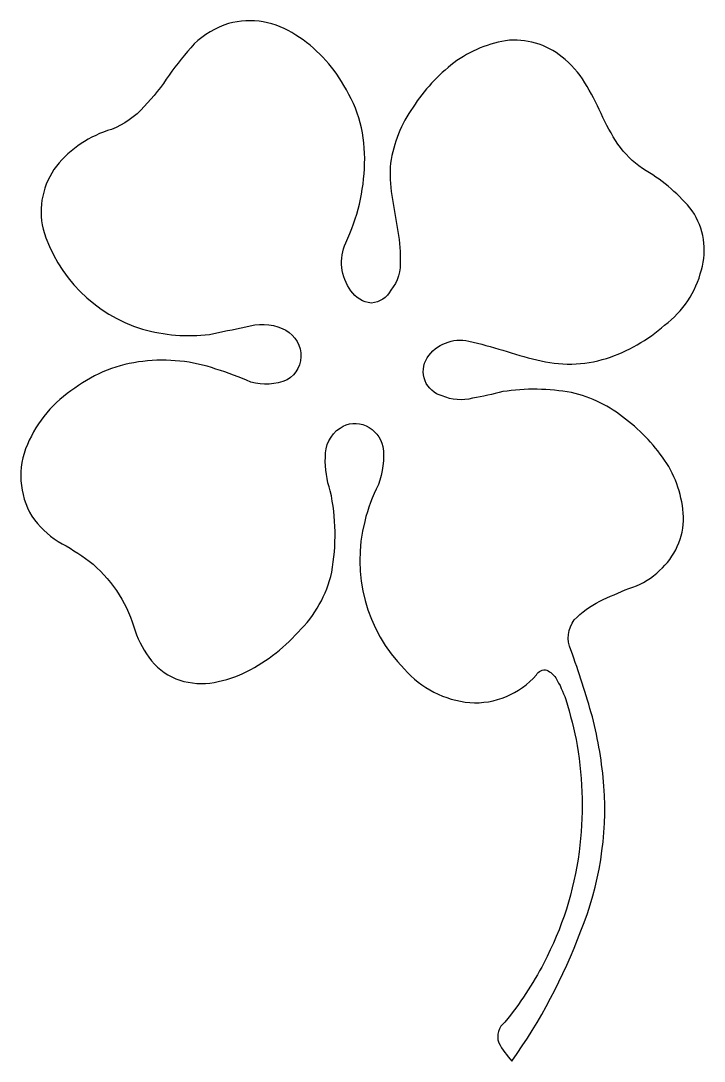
# Model space of a CAD drawing. Extents: x 23.1 to 72.7, y 49.4 to 124.9.
import ezdxf

# ---------------------------------------------------------------- set-up
doc = ezdxf.new("R2010")
doc.units = 0

msp = doc.modelspace()

# ---------------------------------------------------------------- linework, layer by layer
at = {"layer": '_____1', "color": 0}
msp.add_lwpolyline([(60.5201, 77.4217, -0.34915), (61.2875, 77.75585, -0.13218), (61.92911, 77.20615, -0.05157), (62.6477, 75.64442, -0.02994), (63.4808, 72.3016, -0.07421), (63.6237, 64.5658, -0.08868), (61.0568, 56.4909, -0.05247), (58.2402, 52.2131, 0.31835), (57.78518, 50.70316, 0.05292), (58.7427, 49.3689, 0.06498), (63.75075, 58.82395, 0.11437), (65.4241, 69.3316, 0.04387), (64.5866, 74.36689, 0.02058), (63.0225, 79.23, -0.27152), (63.27054, 81.40907, -0.08404), (65.11675, 82.77173, -0.00541), (67.23445, 83.7037, 0.11555), (69.2555, 84.811, 0.21076), (71.20733, 88.61863, 0.1379), (69.98519, 92.78098, 0.08724), (66.99978, 95.99146, 0.11743), (63.0699, 97.9151, 0.08485), (58.0802, 97.9876, -0.02187), (55.88704, 97.51027, -0.1682), (53.6812, 97.68, -0.50375), (52.58883, 100.44046, -0.3074), (55.6245, 101.6661, -0.01382), (58.0908, 100.99244, 0.02625), (60.55338, 100.30179, 0.14425), (65.6052, 100.4044, 0.10244), (69.8317, 102.811, 0.17328), (72.5014, 106.831, 0.21983), (71.84165, 111.11642, 0.08734), (68.4935, 114.0294, -0.09238), (66.62003, 115.707, -0.03988), (65.34485, 117.88934, 0.0319), (64.20664, 120.15031, 0.09336), (62.6109, 122.1003, 0.20242), (58.56183, 123.50255, 0.12936), (54.53563, 121.86618, 0.08563), (51.56711, 118.64006, 0.11677), (49.9368, 114.5806, 0.05657), (50.02518, 112.23016), (50.41664, 109.9069, -0.05702), (50.62977, 107.56365, -0.19331), (49.9592, 105.3493, -0.25306), (48.54403, 104.4192, -0.22785), (47.05783, 105.3107, -0.26991), (46.6784, 108.8026, 0.10693), (48.0484, 114.55308, 0.15194), (46.5447, 120.2262, 0.12404), (43.04968, 123.88482, 0.22017), (38.1689, 124.7101, 0.11936), (35.68828, 123.2369, 0.02864), (33.85395, 120.97333, -0.0472), (32.04974, 118.68383, -0.11738), (29.6705, 117.0343, 0.1504), (25.67956, 114.36812, 0.22259), (24.7098, 109.7937, 0.25128), (31.9201, 102.5295, 0.0972), (36.784, 102.137, -0.00603), (39.42379, 102.68702, -0.18245), (42.0779, 102.5716, -0.27121), (43.42527, 100.80092, -0.29254), (42.423, 98.8463, -0.17359), (39.80024, 98.67803, 0.02752), (37.2647, 99.6299, 0.11289), (31.9639, 100.18619, 0.1323), (27.0193, 98.2497, 0.15099), (23.57351, 94.14624, 0.24304), (23.9044, 88.9492, 0.09604), (25.79862, 87.10542, -0.03903), (28.0571, 85.6869, -0.14751), (31.303, 80.9158, 0.08976), (32.39733, 78.7002, 0.14187), (34.33773, 77.13839, 0.11907), (36.81234, 76.82412, 0.07355), (39.22378, 77.5241, 0.09722), (43.23434, 80.52681, 0.14457), (45.6656, 84.8848, 0.09885), (45.5635, 90.7767, -0.08903), (45.20313, 93.22331, -0.26375), (46.2741, 95.3469, -0.26459), (48.17051, 95.5117, -0.22311), (49.3863, 94.0147, -0.11781), (49.05171, 91.23383, 0.05491), (48.0593, 88.5699, 0.2634), (50.9371, 77.8392, 0.19221), (55.68963, 75.40613, 0.23394), (60.5201, 77.4217)], format="xyb", dxfattribs=at)

doc.saveas('drawing.dxf')
